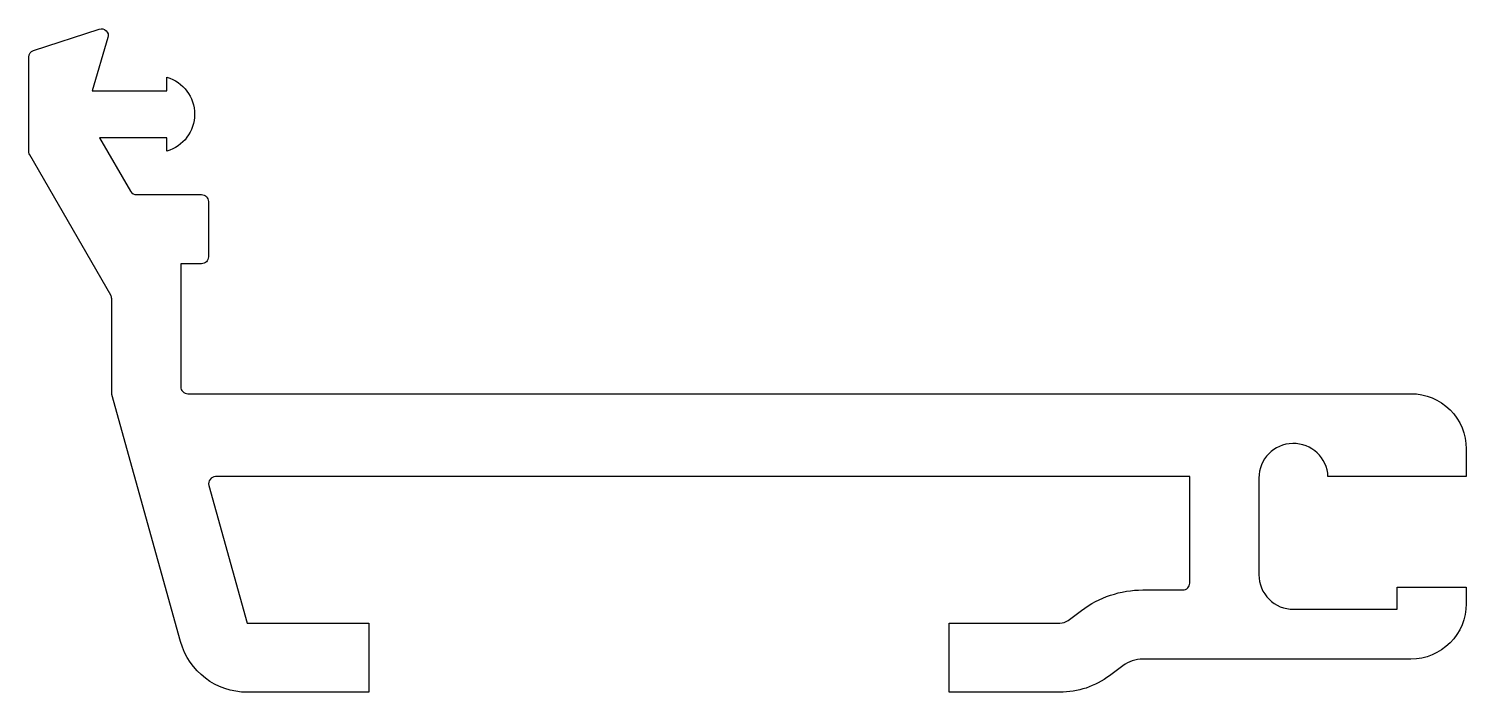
# Model space of a CAD drawing. Extents: x 240.5 to 292.5, y 289.6 to 313.6.
import ezdxf

# ---------------------------------------------------------------- set-up
doc = ezdxf.new("R2010")
doc.units = 0
doc.header["$LTSCALE"] = 15
doc.layers.get('0').update_dxf_attribs({"linetype": 'CONTINUOUS'})

msp = doc.modelspace()

# ---------------------------------------------------------------- linework, layer by layer
msp.add_lwpolyline([(246.016, 300.641, 0.414214), (246.266, 300.391), (290.516, 300.391, -0.414214), (292.516, 298.391), (292.516, 297.391), (287.515, 297.391, 0.980192), (285.016, 297.341), (285.016, 293.841, 0.414214), (286.266, 292.591), (290.016, 292.591), (290.016, 293.391), (292.516, 293.391), (292.516, 292.791, -0.414214), (290.516, 290.791), (280.816, 290.791, 0.162278), (280.096, 290.551), (279.616, 290.191, -0.162278), (277.816, 289.591), (273.816, 289.591), (273.816, 292.091), (277.816, 292.091, 0.162278), (278.116, 292.191), (278.596, 292.551, -0.162278), (280.816, 293.291), (282.266, 293.291, 0.414214), (282.516, 293.541), (282.516, 297.391), (247.273, 297.391, 0.495992), (247.032, 297.075), (248.417, 292.091), (252.816, 292.091), (252.816, 289.591), (248.417, 289.591, -0.336906), (246.008, 291.422), (243.525, 300.359, -0.067841), (243.516, 300.426), (243.516, 303.828, 0.131652), (243.483, 303.953), (240.55, 309.033, -0.131652), (240.516, 309.158), (240.516, 312.569, -0.32492), (240.689, 312.807), (243.065, 313.579, -0.60338), (243.382, 313.271), (242.816, 311.351), (245.516, 311.351), (245.516, 311.843, -0.745356), (245.516, 309.159), (245.516, 309.651), (243.08, 309.651), (244.197, 307.716, 0.267949), (244.413, 307.591), (246.766, 307.591, -0.414214), (247.016, 307.341), (247.016, 305.341, -0.414214), (246.766, 305.091), (246.016, 305.091)], format="xyb", close=True)

doc.saveas('drawing.dxf')
